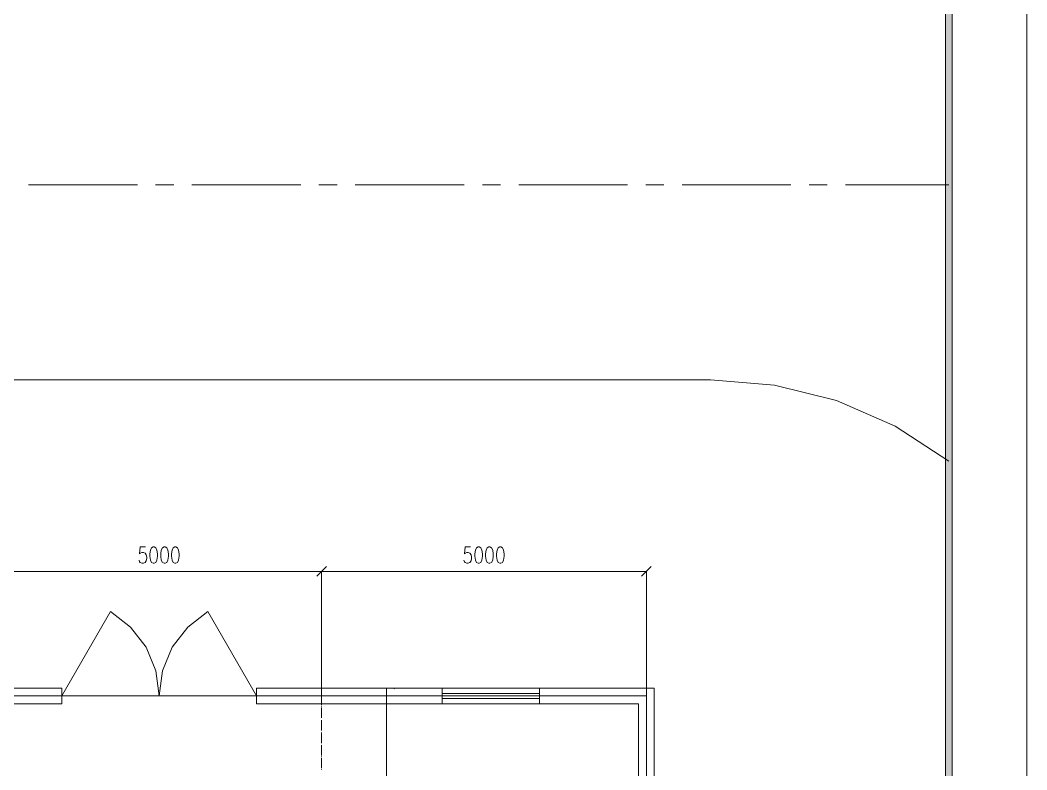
# Model space of a CAD drawing. Header units: millimetres. Extents: x 117 to 78452272, y 10 to 169749766.
# Drawn here: x 78436774 to 78452272, y 169696562 to 169708097 of the extents above; entities that cross this region are included whole.
import ezdxf

# ---------------------------------------------------------------- set-up
doc = ezdxf.new("R2010")
doc.units = ezdxf.units.MM

msp = doc.modelspace()

# ---------------------------------------------------------------- hatches: boundary and pattern name
h = msp.add_hatch(color=0)
h.dxf.hatch_style = 2
h.paths.add_polyline_path([(78451121.538, 169649627.683), (78451021.565, 169649727.656), (78451021.565, 169746370.381), (78451121.538, 169746470.354)])

# ---------------------------------------------------------------- linework, layer by layer
at = {"color": 0, "lineweight": 0}
for points in [[(78380975.066, 169648477.564), (78452272.087, 169648477.564), (78452272.087, 169749421.277), (78380975.066, 169749421.277)], [(78451121.538, 169649627.683), (78451021.565, 169649727.656), (78451021.565, 169746370.381), (78451121.538, 169746470.354)], [(78438822.291, 169699990.733), (78438797.298, 169699978.667), (78438780.923, 169699942.901), (78438772.304, 169699883.434), (78438772.304, 169699847.668), (78438780.923, 169699788.202), (78438797.298, 169699752.435), (78438822.291, 169699740.801), (78438839.097, 169699740.801), (78438864.09, 169699752.435), (78438880.896, 169699788.202), (78438889.083, 169699847.668), (78438889.083, 169699883.434), (78438880.896, 169699942.901), (78438864.09, 169699978.667), (78438839.097, 169699990.733)], [(78438989.056, 169699990.733), (78438964.063, 169699978.667), (78438947.257, 169699942.901), (78438939.069, 169699883.434), (78438939.069, 169699847.668), (78438947.257, 169699788.202), (78438964.063, 169699752.435), (78438989.056, 169699740.801), (78439005.862, 169699740.801), (78439030.855, 169699752.435), (78439047.661, 169699788.202), (78439055.848, 169699847.668), (78439055.848, 169699883.434), (78439047.661, 169699942.901), (78439030.855, 169699978.667), (78439005.862, 169699990.733)], [(78439155.821, 169699990.733), (78439130.828, 169699978.667), (78439114.022, 169699942.901), (78439105.835, 169699883.434), (78439105.835, 169699847.668), (78439114.022, 169699788.202), (78439130.828, 169699752.435), (78439155.821, 169699740.801), (78439172.627, 169699740.801), (78439197.62, 169699752.435), (78439213.995, 169699788.202), (78439222.613, 169699847.668), (78439222.613, 169699883.434), (78439213.995, 169699942.901), (78439197.62, 169699978.667), (78439172.627, 169699990.733)], [(78443823.519, 169699990.733), (78443798.526, 169699978.667), (78443781.72, 169699942.901), (78443773.533, 169699883.434), (78443773.533, 169699847.668), (78443781.72, 169699788.202), (78443798.526, 169699752.435), (78443823.519, 169699740.801), (78443840.325, 169699740.801), (78443865.318, 169699752.435), (78443882.124, 169699788.202), (78443890.311, 169699847.668), (78443890.311, 169699883.434), (78443882.124, 169699942.901), (78443865.318, 169699978.667), (78443840.325, 169699990.733)], [(78443990.284, 169699990.733), (78443965.291, 169699978.667), (78443948.485, 169699942.901), (78443940.298, 169699883.434), (78443940.298, 169699847.668), (78443948.485, 169699788.202), (78443965.291, 169699752.435), (78443990.284, 169699740.801), (78444007.09, 169699740.801), (78444032.083, 169699752.435), (78444048.458, 169699788.202), (78444057.076, 169699847.668), (78444057.076, 169699883.434), (78444048.458, 169699942.901), (78444032.083, 169699978.667), (78444007.09, 169699990.733)], [(78444157.049, 169699990.733), (78444132.056, 169699978.667), (78444115.25, 169699942.901), (78444107.063, 169699883.434), (78444107.063, 169699847.668), (78444115.25, 169699788.202), (78444132.056, 169699752.435), (78444157.049, 169699740.801), (78444173.855, 169699740.801), (78444198.848, 169699752.435), (78444215.223, 169699788.202), (78444223.842, 169699847.668), (78444223.842, 169699883.434), (78444215.223, 169699942.901), (78444198.848, 169699978.667), (78444173.855, 169699990.733)]]:
    msp.add_lwpolyline(points, close=True, dxfattribs=at)
for points in [[(78438580.115, 169705565.081), (78436903.415, 169705565.081)], [(78439139.015, 169705565.081), (78438859.781, 169705565.081)], [(78441095.381, 169705565.081), (78439418.681, 169705565.081)], [(78441654.281, 169705565.081), (78441374.615, 169705565.081)], [(78443610.646, 169705565.081), (78441933.515, 169705565.081)], [(78444169.546, 169705565.081), (78443889.88, 169705565.081)], [(78446125.48, 169705565.081), (78444448.78, 169705565.081)], [(78446684.38, 169705565.081), (78446405.146, 169705565.081)], [(78448640.746, 169705565.081), (78446964.046, 169705565.081)], [(78449199.646, 169705565.081), (78448920.411, 169705565.081)], [(78451071.551, 169705565.081), (78449479.311, 169705565.081)], [(78447402.72, 169702564.172), (78432899.33, 169702564.172)], [(78451071.551, 169701311.926), (78450244.621, 169701848.849), (78449340.987, 169702242.708), (78448385.212, 169702483.16), (78447402.72, 169702564.172)], [(78438705.943, 169699990.733), (78438622.345, 169699990.733), (78438614.158, 169699883.434), (78438622.345, 169699895.5), (78438647.338, 169699907.566), (78438672.332, 169699907.566), (78438697.325, 169699895.5), (78438714.131, 169699871.8), (78438722.318, 169699836.033), (78438722.318, 169699812.333), (78438714.131, 169699776.567), (78438697.325, 169699752.435), (78438672.332, 169699740.801), (78438647.338, 169699740.801), (78438622.345, 169699752.435), (78438614.158, 169699764.501), (78438605.539, 169699788.202)], [(78443706.741, 169699990.733), (78443623.573, 169699990.733), (78443615.386, 169699883.434), (78443623.573, 169699895.5), (78443648.567, 169699907.566), (78443673.56, 169699907.566), (78443698.553, 169699895.5), (78443715.359, 169699871.8), (78443723.546, 169699836.033), (78443723.546, 169699812.333), (78443715.359, 169699776.567), (78443698.553, 169699752.435), (78443673.56, 169699740.801), (78443648.567, 169699740.801), (78443623.573, 169699752.435), (78443615.386, 169699764.501), (78443606.768, 169699788.202)], [(78436413.462, 169699615.835), (78441414.691, 169699615.835)], [(78441339.711, 169699540.424), (78441489.67, 169699690.814)], [(78441489.67, 169699690.814), (78441339.711, 169699540.424)], [(78441414.691, 169697702.13), (78441414.691, 169699617.558)], [(78441414.691, 169697702.13), (78441414.691, 169699617.558)], [(78441414.691, 169699615.835), (78446415.919, 169699615.835)], [(78446340.939, 169699540.424), (78446490.898, 169699690.814)], [(78446415.919, 169697702.13), (78446415.919, 169699617.558)], [(78437413.622, 169697698.683), (78438163.849, 169698997.899)], [(78438914.076, 169697698.683), (78438862.797, 169698086.939), (78438713.269, 169698448.91), (78438474.541, 169698759.602), (78438163.849, 169698997.899)], [(78439664.304, 169698997.899), (78439353.612, 169698759.602), (78439115.315, 169698448.91), (78438965.356, 169698086.939), (78438914.076, 169697698.683)], [(78440414.531, 169697698.683), (78439664.304, 169698997.899)], [(78437413.622, 169697818.909), (78435413.303, 169697818.909)], [(78437413.622, 169697818.909), (78437413.622, 169697578.888)], [(78440414.531, 169697818.909), (78443268.928, 169697818.909)], [(78440414.531, 169697818.909), (78440414.531, 169697578.888)], [(78442414.85, 169697818.909), (78442414.85, 169697578.888)], [(78442525.165, 169697818.909), (78442535.076, 169697808.567)], [(78443268.928, 169697818.909), (78443268.928, 169697578.888)], [(78443268.928, 169697818.909), (78444769.383, 169697818.909)], [(78444769.383, 169697738.758), (78443268.928, 169697738.758)], [(78444769.383, 169697818.909), (78444769.383, 169697578.888)], [(78444769.383, 169697818.909), (78446535.714, 169697818.909)], [(78445415.759, 169697818.909), (78446535.714, 169697818.909)], [(78446535.714, 169697818.909), (78446535.714, 169687816.452)], [(78431412.234, 169697698.683), (78446415.919, 169697698.683)], [(78437413.622, 169697578.888), (78435413.303, 169697578.888)], [(78436783.189, 169697698.683), (78436784.913, 169697698.683)], [(78436800.857, 169697698.683), (78436960.727, 169697698.683)], [(78436976.671, 169697698.683), (78436978.395, 169697698.683)], [(78436994.339, 169697698.683), (78437154.64, 169697698.683)], [(78437170.584, 169697698.683), (78437172.308, 169697698.683)], [(78437188.252, 169697698.683), (78437348.122, 169697698.683)], [(78437364.066, 169697698.683), (78437365.79, 169697698.683)], [(78437381.734, 169697698.683), (78437541.604, 169697698.683)], [(78437557.979, 169697698.683), (78437559.272, 169697698.683)], [(78437575.216, 169697698.683), (78437735.517, 169697698.683)], [(78437751.461, 169697698.683), (78437753.185, 169697698.683)], [(78437769.129, 169697698.683), (78437928.999, 169697698.683)], [(78437944.943, 169697698.683), (78437946.667, 169697698.683)], [(78437962.611, 169697698.683), (78438122.912, 169697698.683)], [(78438138.856, 169697698.683), (78438140.148, 169697698.683)], [(78438156.523, 169697698.683), (78438316.394, 169697698.683)], [(78438332.338, 169697698.683), (78438334.061, 169697698.683)], [(78438350.005, 169697698.683), (78438509.876, 169697698.683)], [(78438525.82, 169697698.683), (78438527.543, 169697698.683)], [(78438543.487, 169697698.683), (78438703.789, 169697698.683)], [(78438719.732, 169697698.683), (78438721.456, 169697698.683)], [(78438737.4, 169697698.683), (78438897.271, 169697698.683)], [(78438913.215, 169697698.683), (78438914.938, 169697698.683)], [(78438930.882, 169697698.683), (78439090.752, 169697698.683)], [(78439107.127, 169697698.683), (78439108.42, 169697698.683)], [(78439124.364, 169697698.683), (78439284.665, 169697698.683)], [(78439300.609, 169697698.683), (78439302.333, 169697698.683)], [(78439318.277, 169697698.683), (78439478.147, 169697698.683)], [(78439494.091, 169697698.683), (78439495.815, 169697698.683)], [(78439511.759, 169697698.683), (78439672.06, 169697698.683)], [(78439688.004, 169697698.683), (78439689.297, 169697698.683)], [(78439705.672, 169697698.683), (78439865.542, 169697698.683)], [(78439881.486, 169697698.683), (78439883.21, 169697698.683)], [(78439899.154, 169697698.683), (78440059.024, 169697698.683)], [(78440075.399, 169697698.683), (78440076.692, 169697698.683)], [(78440092.636, 169697698.683), (78440252.937, 169697698.683)], [(78440268.881, 169697698.683), (78440270.605, 169697698.683)], [(78440286.548, 169697698.683), (78440446.419, 169697698.683)], [(78440414.531, 169697578.888), (78443268.928, 169697578.888)], [(78440462.363, 169697698.683), (78440464.087, 169697698.683)], [(78440480.03, 169697698.683), (78440640.332, 169697698.683)], [(78440656.276, 169697698.683), (78440657.568, 169697698.683)], [(78440673.943, 169697698.683), (78440833.814, 169697698.683)], [(78440849.758, 169697698.683), (78440851.481, 169697698.683)], [(78440867.425, 169697698.683), (78441027.296, 169697698.683)], [(78441043.24, 169697698.683), (78441044.963, 169697698.683)], [(78441060.907, 169697698.683), (78441221.208, 169697698.683)], [(78441237.152, 169697698.683), (78441238.876, 169697698.683)], [(78441254.82, 169697698.683), (78441414.691, 169697698.683)], [(78441414.691, 169697698.683), (78441414.691, 169697555.618)], [(78441430.634, 169697698.683), (78441432.358, 169697698.683)], [(78441448.302, 169697698.683), (78441608.172, 169697698.683)], [(78441624.547, 169697698.683), (78441625.84, 169697698.683)], [(78441641.784, 169697698.683), (78441802.085, 169697698.683)], [(78441818.029, 169697698.683), (78441819.753, 169697698.683)], [(78441835.697, 169697698.683), (78441995.567, 169697698.683)], [(78442011.511, 169697698.683), (78442013.235, 169697698.683)], [(78442029.179, 169697698.683), (78442189.48, 169697698.683)], [(78442205.424, 169697698.683), (78442206.717, 169697698.683)], [(78442223.092, 169697698.683), (78442382.962, 169697698.683)], [(78442398.906, 169697698.683), (78442400.63, 169697698.683)], [(78442414.85, 169697689.633), (78442414.85, 169692697.454)], [(78442416.574, 169697698.683), (78442576.444, 169697698.683)], [(78442592.388, 169697698.683), (78442594.112, 169697698.683)], [(78442610.056, 169697698.683), (78442770.357, 169697698.683)], [(78442786.301, 169697698.683), (78442788.024, 169697698.683)], [(78442803.968, 169697698.683), (78442963.839, 169697698.683)], [(78442979.783, 169697698.683), (78442981.506, 169697698.683)], [(78442997.45, 169697698.683), (78443157.321, 169697698.683)], [(78443173.696, 169697698.683), (78443174.988, 169697698.683)], [(78443190.932, 169697698.683), (78443351.234, 169697698.683)], [(78444769.383, 169697658.607), (78443268.928, 169697658.607)], [(78443268.928, 169697578.888), (78444769.383, 169697578.888)], [(78443367.178, 169697698.683), (78443368.901, 169697698.683)], [(78443384.845, 169697698.683), (78443544.716, 169697698.683)], [(78443560.66, 169697698.683), (78443562.383, 169697698.683)], [(78443578.327, 169697698.683), (78443738.628, 169697698.683)], [(78443754.572, 169697698.683), (78443755.865, 169697698.683)], [(78443772.24, 169697698.683), (78443932.11, 169697698.683)], [(78443948.054, 169697698.683), (78443949.778, 169697698.683)], [(78443965.722, 169697698.683), (78444125.592, 169697698.683)], [(78444141.536, 169697698.683), (78444143.26, 169697698.683)], [(78444159.204, 169697698.683), (78444319.505, 169697698.683)], [(78444335.449, 169697698.683), (78444337.173, 169697698.683)], [(78444353.117, 169697698.683), (78444512.987, 169697698.683)], [(78444528.931, 169697698.683), (78444530.655, 169697698.683)], [(78444546.599, 169697698.683), (78444706.469, 169697698.683)], [(78444722.844, 169697698.683), (78444724.137, 169697698.683)], [(78444740.081, 169697698.683), (78444900.382, 169697698.683)], [(78444769.383, 169697578.888), (78446295.693, 169697578.888)], [(78444916.326, 169697698.683), (78444918.05, 169697698.683)], [(78444933.994, 169697698.683), (78445093.864, 169697698.683)], [(78445109.808, 169697698.683), (78445111.532, 169697698.683)], [(78445127.475, 169697698.683), (78445287.777, 169697698.683)], [(78445303.721, 169697698.683), (78445305.013, 169697698.683)], [(78445321.388, 169697698.683), (78445481.259, 169697698.683)], [(78445415.759, 169697578.888), (78446295.693, 169697578.888)], [(78445497.203, 169697698.683), (78445498.926, 169697698.683)], [(78445514.87, 169697698.683), (78445674.741, 169697698.683)], [(78445691.116, 169697698.683), (78445692.408, 169697698.683)], [(78445708.352, 169697698.683), (78445868.654, 169697698.683)], [(78445884.597, 169697698.683), (78445886.321, 169697698.683)], [(78445902.265, 169697698.683), (78446062.135, 169697698.683)], [(78446078.079, 169697698.683), (78446079.803, 169697698.683)], [(78446095.747, 169697698.683), (78446256.048, 169697698.683)], [(78446271.992, 169697698.683), (78446273.285, 169697698.683)], [(78446289.66, 169697698.683), (78446415.919, 169697698.683)], [(78446295.693, 169697578.888), (78446295.693, 169687816.452)], [(78446295.693, 169697578.888), (78446295.693, 169687816.452)], [(78446415.919, 169687696.226), (78446415.919, 169697698.683)], [(78446415.919, 169697555.618), (78446415.919, 169697698.683)], [(78446415.919, 169697698.683), (78446415.919, 169697555.618)], [(78446535.714, 169697578.888), (78446535.714, 169687576.431)], [(78441414.691, 169697539.674), (78441414.691, 169697537.95)], [(78441414.691, 169697522.007), (78441414.691, 169697361.705)], [(78446415.919, 169697537.95), (78446415.919, 169697539.674)], [(78446415.919, 169697539.674), (78446415.919, 169697537.95)], [(78446415.919, 169697361.705), (78446415.919, 169697522.007)], [(78446415.919, 169697522.007), (78446415.919, 169697361.705)], [(78441414.691, 169697345.761), (78441414.691, 169697344.469)], [(78441414.691, 169697328.094), (78441414.691, 169697168.223)], [(78446415.919, 169697344.469), (78446415.919, 169697345.761)], [(78446415.919, 169697345.761), (78446415.919, 169697344.469)], [(78446415.919, 169697168.223), (78446415.919, 169697328.094)], [(78446415.919, 169697328.094), (78446415.919, 169697168.223)], [(78441414.691, 169697152.279), (78441414.691, 169697150.556)], [(78441414.691, 169697134.612), (78441414.691, 169696974.741)], [(78446415.919, 169697150.556), (78446415.919, 169697152.279)], [(78446415.919, 169697152.279), (78446415.919, 169697150.556)], [(78446415.919, 169696974.741), (78446415.919, 169697134.612)], [(78446415.919, 169697134.612), (78446415.919, 169696974.741)], [(78441414.691, 169696958.366), (78441414.691, 169696957.074)], [(78446415.919, 169696957.074), (78446415.919, 169696958.366)], [(78446415.919, 169696958.366), (78446415.919, 169696957.074)], [(78441414.691, 169696941.13), (78441414.691, 169696780.828)], [(78446415.919, 169696780.828), (78446415.919, 169696941.13)], [(78446415.919, 169696941.13), (78446415.919, 169696780.828)], [(78441414.691, 169696764.884), (78441414.691, 169696763.161)], [(78441414.691, 169696747.217), (78441414.691, 169696587.346)], [(78446415.919, 169696763.161), (78446415.919, 169696764.884)], [(78446415.919, 169696764.884), (78446415.919, 169696763.161)], [(78446415.919, 169696587.346), (78446415.919, 169696747.217)], [(78446415.919, 169696747.217), (78446415.919, 169696587.346)], [(78441414.691, 169696571.403), (78441414.691, 169696569.679)], [(78446415.919, 169696569.679), (78446415.919, 169696571.403)], [(78446415.919, 169696571.403), (78446415.919, 169696569.679)]]:
    msp.add_lwpolyline(points, dxfattribs=at)

doc.saveas('drawing.dxf')
